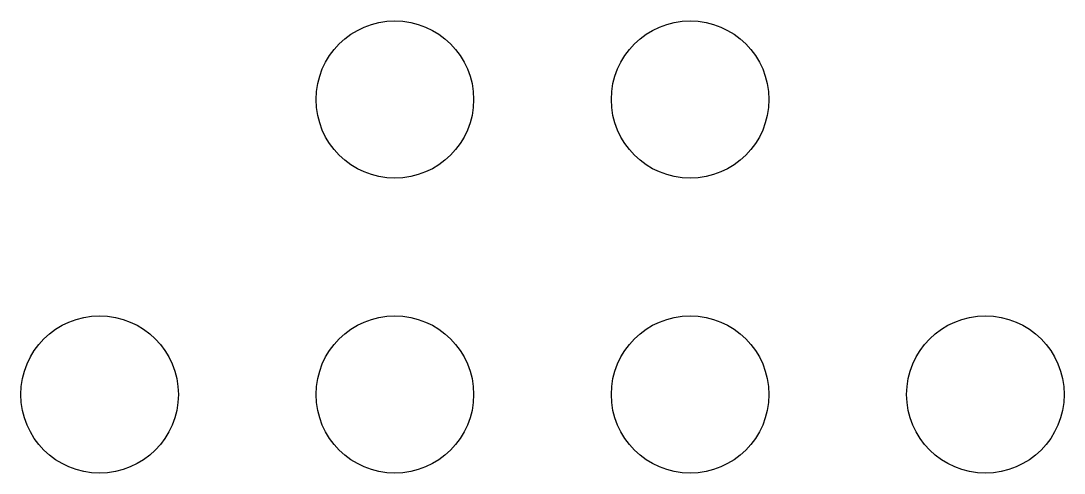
# Model space of a CAD drawing. Header units: millimetres. Extents: x -8 to 98, y -8 to 38.
import ezdxf

# ---------------------------------------------------------------- set-up
doc = ezdxf.new("R2010")
doc.units = ezdxf.units.MM

msp = doc.modelspace()

# ---------------------------------------------------------------- linework, layer by layer
at = {"layer": 'Base'}
for centre in [(0, 0, 10), (30, 0, 10), (60, 0, 10), (90, 0, 10)]:
    msp.add_circle(centre, 8, dxfattribs=at)
at = {"layer": 'Lowered'}
msp.add_circle((60, 30, -2), 8, dxfattribs=at)
at = {"layer": 'Raised'}
msp.add_circle((30, 30, 25), 8, dxfattribs=at)

doc.saveas('drawing.dxf')
